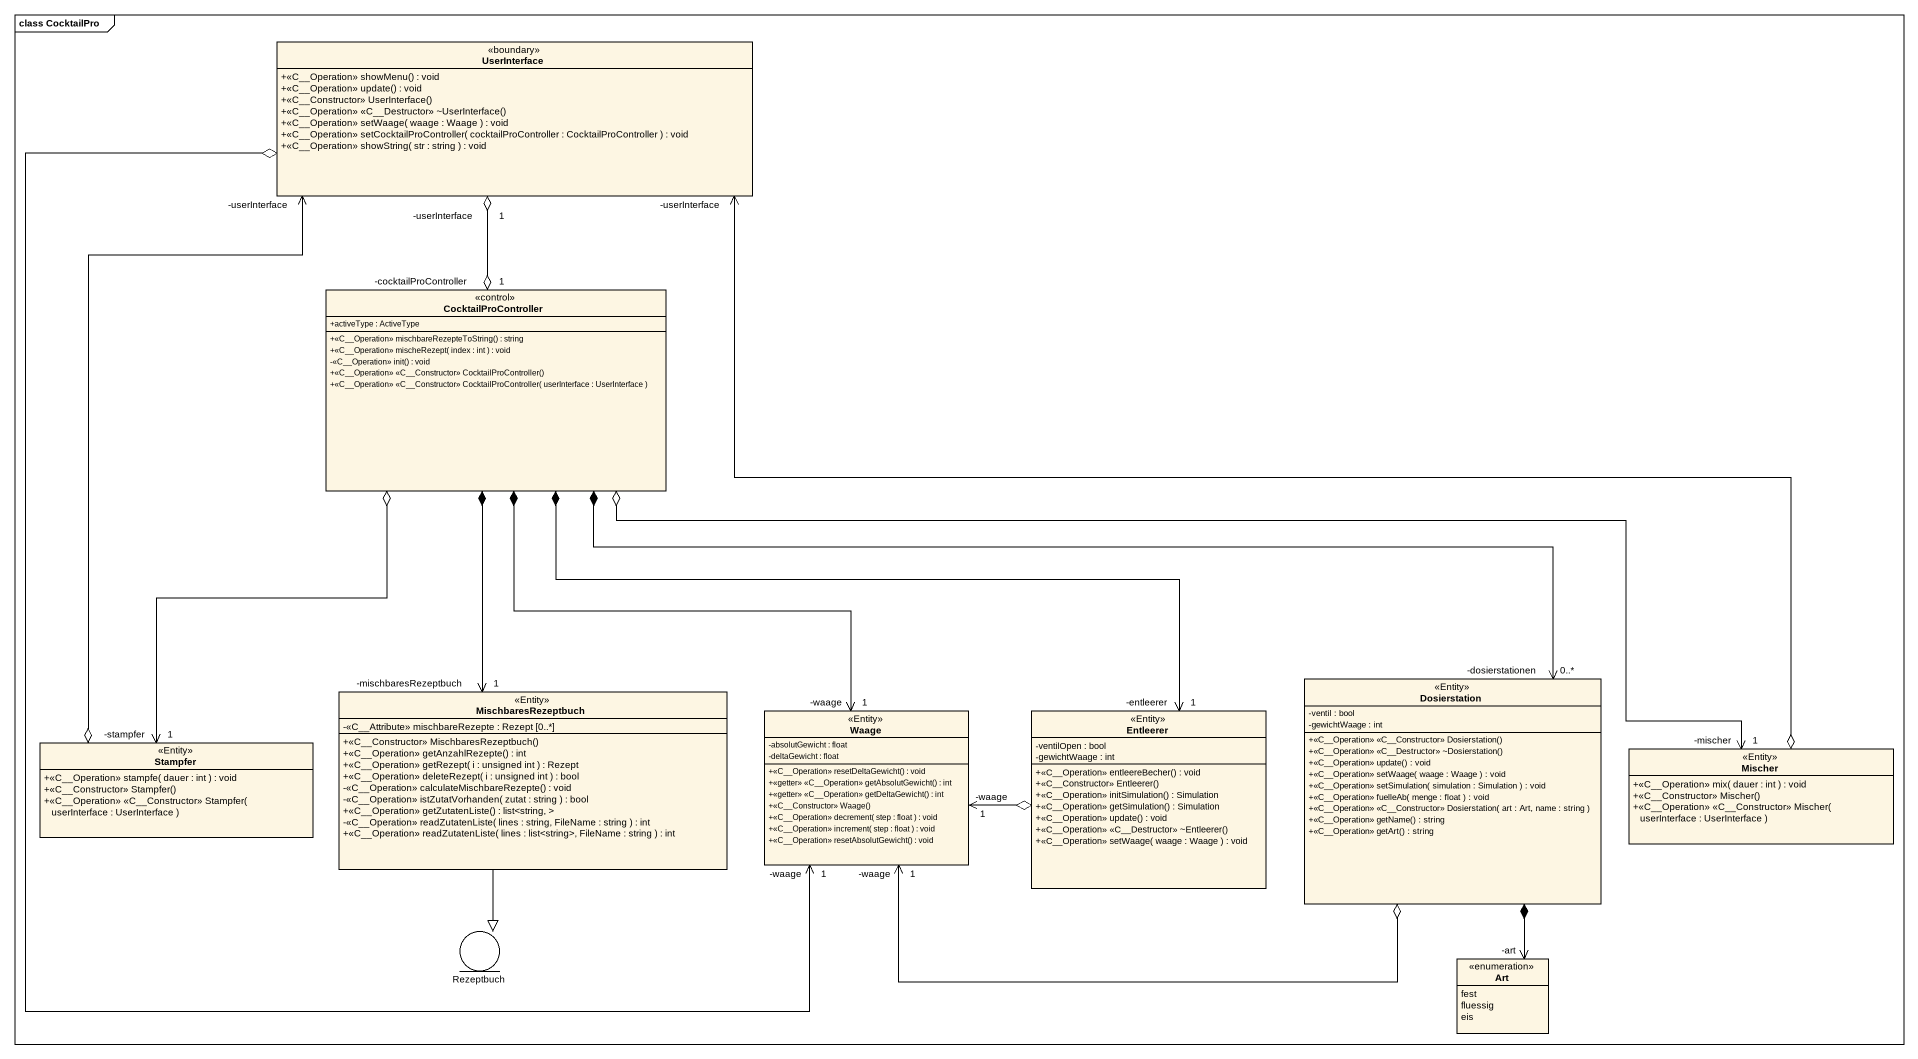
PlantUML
@startuml
mainframe class CocktailPro
allowmixing
hide circle
hide empty members
skinparam classAttributeIconSize 0
class UserInterface <<boundary>> {
  +<<C__Operation>> showMenu() : void
  +<<C__Operation>> update() : void
  +<<C__Constructor>> UserInterface()
  +<<C~__Operation>> <<C~__Destructor>> ~UserInterface()
  +<<C__Operation>> setWaage( waage : Waage ) : void
  +<<C__Operation>> setCocktailProController( cocktailProController : CocktailProController ) : void
  +<<C__Operation>> showString( str : string ) : void
}
class CocktailProController <<control>> {
  +activeType : ActiveType
  +<<C__Operation>> mischbareRezepteToString() : string
  +<<C__Operation>> mischeRezept( index : int ) : void
  -<<C__Operation>> init() : void
  +<<C~__Operation>> <<C~__Constructor>> CocktailProController()
  +<<C~__Operation>> <<C~__Constructor>> CocktailProController( userInterface : UserInterface )
}
class MischbaresRezeptbuch <<Entity>> {
  -<<C__Attribute>> mischbareRezepte : Rezept [0..*]
  +<<C__Constructor>> MischbaresRezeptbuch()
  +<<C__Operation>> getAnzahlRezepte() : int
  +<<C__Operation>> getRezept( i : unsigned int ) : Rezept
  +<<C__Operation>> deleteRezept( i : unsigned int ) : bool
  -<<C__Operation>> calculateMischbareRezepte() : void
  -<<C__Operation>> istZutatVorhanden( zutat : string ) : bool
  +<<C__Operation>> getZutatenListe() : list<string, >
  -<<C__Operation>> readZutatenListe( lines : string, FileName : string ) : int
  +<<C__Operation>> readZutatenListe( lines : list<string>, FileName : string ) : int
}
class Dosierstation <<Entity>> {
  -ventil : bool
  -gewichtWaage : int
  +<<C~__Operation>> <<C~__Constructor>> Dosierstation()
  +<<C~__Operation>> <<C~__Destructor>> ~Dosierstation()
  +<<C__Operation>> update() : void
  +<<C__Operation>> setWaage( waage : Waage ) : void
  +<<C__Operation>> setSimulation( simulation : Simulation ) : void
  +<<C__Operation>> fuelleAb( menge : float ) : void
  +<<C~__Operation>> <<C~__Constructor>> Dosierstation( art : Art, name : string )
  +<<C__Operation>> getName() : string
  +<<C__Operation>> getArt() : string
}
class Stampfer <<Entity>> {
  +<<C__Operation>> stampfe( dauer : int ) : void
  +<<C__Constructor>> Stampfer()
  +<<C~__Operation>> <<C~__Constructor>> Stampfer( userInterface : UserInterface )
}
class Waage <<Entity>> {
  -absolutGewicht : float
  -deltaGewicht : float
  +<<C__Operation>> resetDeltaGewicht() : void
  +<<getter>> <<C__Operation>> getAbsolutGewicht() : int
  +<<getter>> <<C__Operation>> getDeltaGewicht() : int
  +<<C__Constructor>> Waage()
  +<<C__Operation>> decrement( step : float ) : void
  +<<C__Operation>> increment( step : float ) : void
  +<<C__Operation>> resetAbsolutGewicht() : void
}
class Entleerer <<Entity>> {
  -ventilOpen : bool
  -gewichtWaage : int
  +<<C__Operation>> entleereBecher() : void
  +<<C__Constructor>> Entleerer()
  +<<C__Operation>> initSimulation() : Simulation
  +<<C__Operation>> getSimulation() : Simulation
  +<<C__Operation>> update() : void
  +<<C~__Operation>> <<C~__Destructor>> ~Entleerer()
  +<<C__Operation>> setWaage( waage : Waage ) : void
}
class Mischer <<Entity>> {
  +<<C__Operation>> mix( dauer : int ) : void
  +<<C__Constructor>> Mischer()
  +<<C~__Operation>> <<C~__Constructor>> Mischer( userInterface : UserInterface )
}
entity Rezeptbuch
enum Art {
  fest
  fluessig
  eis
}
UserInterface "-userInterface\n1" o--o "-cocktailProController\n1" CocktailProController
UserInterface "-userInterface" <--o Stampfer
UserInterface o--> "-waage\n1" Waage
UserInterface "-userInterface" <-right-o Mischer
CocktailProController *--> "-mischbaresRezeptbuch\n1" MischbaresRezeptbuch
CocktailProController o--> "-stampfer\n1" Stampfer
CocktailProController *--> "-waage\n1" Waage
CocktailProController *--> "-entleerer\n1" Entleerer
CocktailProController o-right-> "-mischer\n1" Mischer
MischbaresRezeptbuch --|> Rezeptbuch
Dosierstation "-dosierstationen\n0..*" <-left-* CocktailProController
Dosierstation o-left-> "-waage\n1" Waage
Dosierstation *--> "-art" Art
Entleerer o-left-> "-waage\n1" Waage
@enduml
